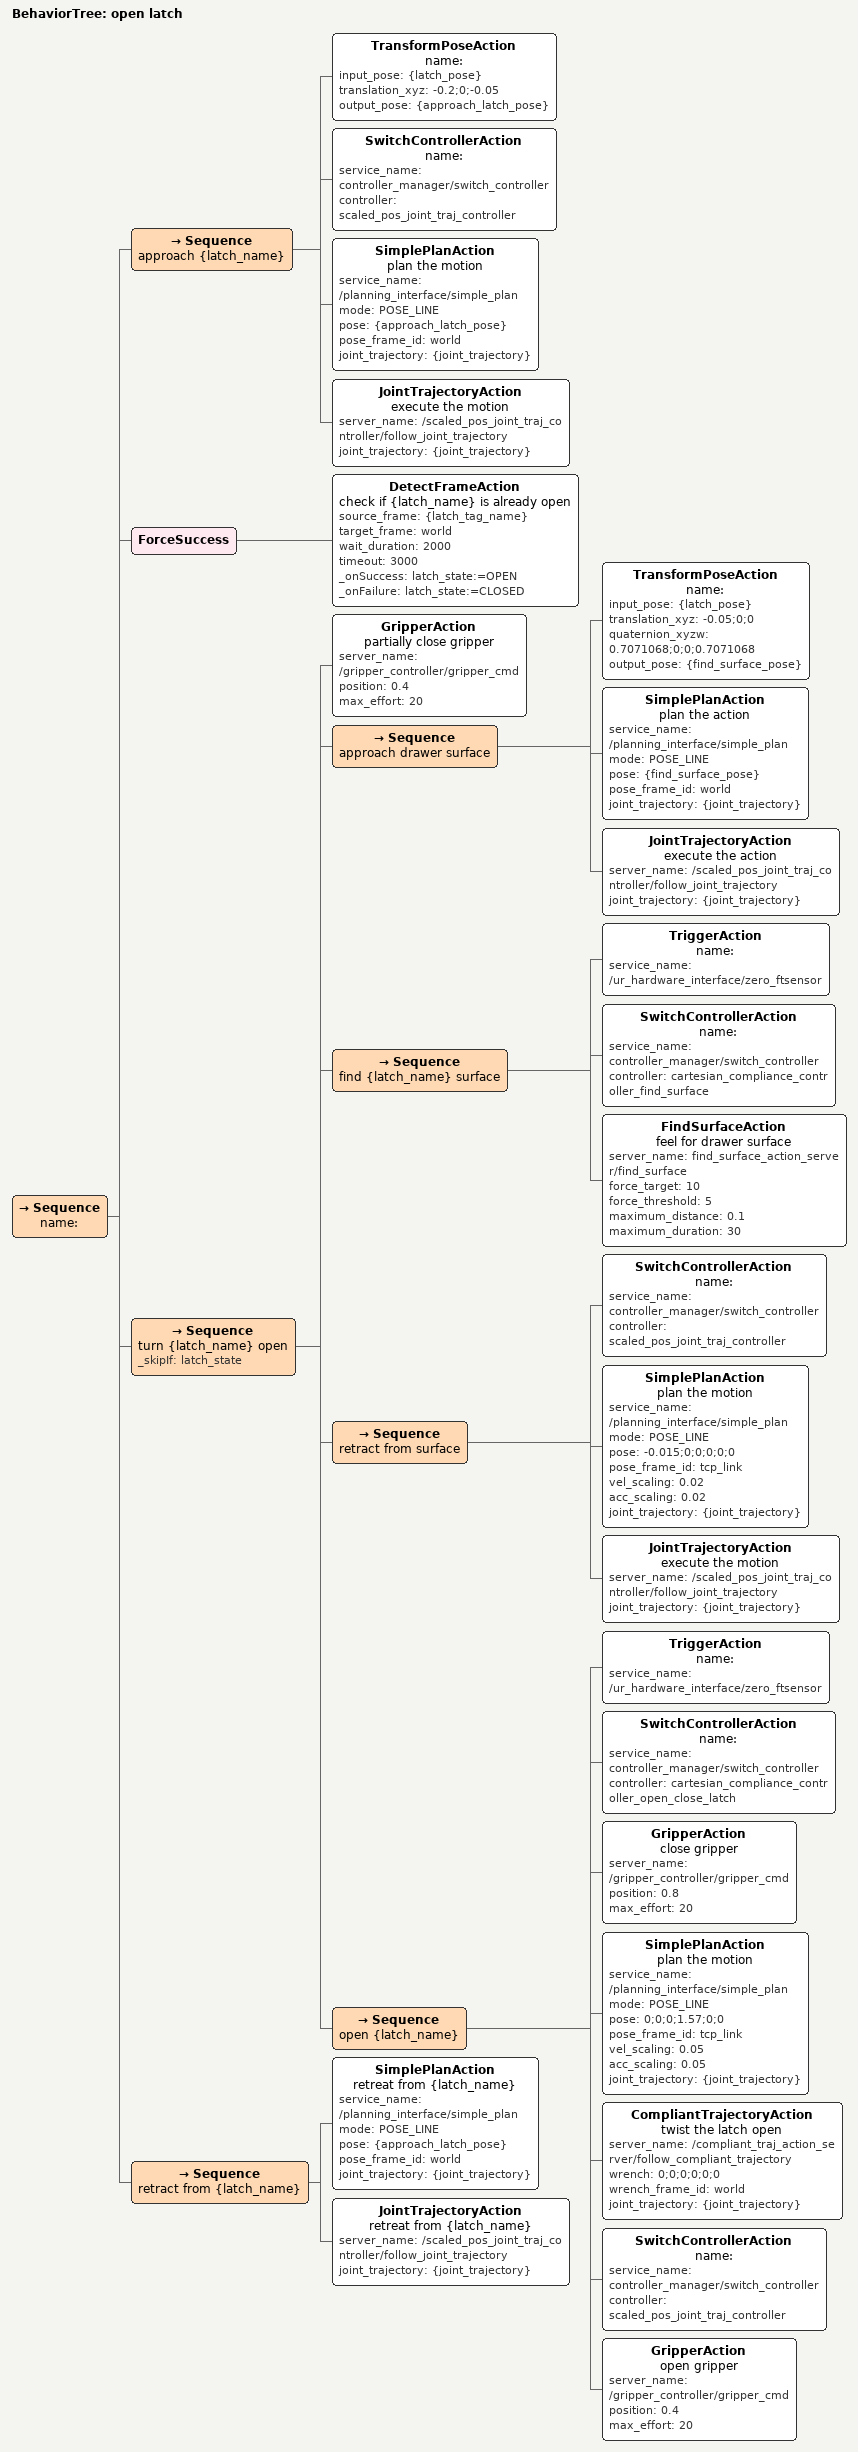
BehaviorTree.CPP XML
<root>
    <!--
    inputs:
      - latch_name
      - latch_pose
      - latch_tag_name
  -->
    <BehaviorTree ID="open latch">
        <Sequence name="">
            <Sequence name="approach {latch_name}">
                <!-- calculate pose to approach latch-->
                <TransformPoseAction
                    name=""
                    input_pose="{latch_pose}"
                    translation_xyz="-0.2;0;-0.05"
                    output_pose="{approach_latch_pose}"
                />

                <!-- position control -->
                <SwitchControllerAction
                    name=""
                    service_name="controller_manager/switch_controller"
                    controller="scaled_pos_joint_traj_controller"
                />

                <!-- plan to approach latch -->
                <SimplePlanAction
                    name="plan the motion"
                    service_name="/planning_interface/simple_plan"
                    mode="POSE_LINE"
                    pose="{approach_latch_pose}"
                    pose_frame_id="world"
                    joint_trajectory="{joint_trajectory}"
                />

                <!-- move to approach latch -->
                <JointTrajectoryAction
                    name="execute the motion"
                    server_name="/scaled_pos_joint_traj_controller/follow_joint_trajectory"
                    joint_trajectory="{joint_trajectory}"
                />
            </Sequence>

            <!-- detect whether or not latch is open -->
            <ForceSuccess>
                <DetectFrameAction
                    name="check if {latch_name} is already open"
                    source_frame="{latch_tag_name}"
                    target_frame="world"
                    wait_duration="2000"
                    timeout="3000"
                    _onSuccess="latch_state:=OPEN"
                    _onFailure="latch_state:=CLOSED"
                />
            </ForceSuccess>
            <Sequence name="turn {latch_name} open" _skipIf="latch_state">

                <!-- close gripper half way -->
                <GripperAction
                    name="partially close gripper"
                    server_name="/gripper_controller/gripper_cmd"
                    position="0.4"
                    max_effort="20"
                />

                <!-- calculate find surface pose -->
                <Sequence name = "approach drawer surface">

                    <TransformPoseAction
                        name=""
                        input_pose="{latch_pose}"
                        translation_xyz="-0.05;0;0"
                        quaternion_xyzw="0.7071068;0;0;0.7071068"
                        output_pose="{find_surface_pose}"
                    />

                    <!-- plan to find surface pose -->
                    <SimplePlanAction
                        name="plan the action"
                        service_name="/planning_interface/simple_plan"
                        mode="POSE_LINE"
                        pose="{find_surface_pose}"
                        pose_frame_id="world"
                        joint_trajectory="{joint_trajectory}"
                    />

                    <!-- move to find surface pose -->
                    <JointTrajectoryAction
                        name="execute the action"
                        server_name="/scaled_pos_joint_traj_controller/follow_joint_trajectory"
                        joint_trajectory="{joint_trajectory}"
                    />
                </Sequence>
                <Sequence name = "find {latch_name} surface">

                    <!-- zero ft sensor -->
                    <TriggerAction
                        name=""
                        service_name="/ur_hardware_interface/zero_ftsensor"
                    />

                    <!-- switch to find surface controller -->
                    <SwitchControllerAction
                        name=""
                        service_name="controller_manager/switch_controller"
                        controller="cartesian_compliance_controller_find_surface"
                    />

                    <!-- find surface -->
                    <FindSurfaceAction
                        name="feel for drawer surface"
                        server_name="find_surface_action_server/find_surface"
                        force_target="10"
                        force_threshold="5"
                        maximum_distance="0.1"
                        maximum_duration="30"
                    />
                </Sequence>
                <Sequence name = "retract from surface">

                    <!-- switch to joint traj ctrl -->
                    <SwitchControllerAction
                        name=""
                        service_name="controller_manager/switch_controller"
                        controller="scaled_pos_joint_traj_controller"
                    />

                    <!-- plan to retract-->
                    <SimplePlanAction
                        name="plan the motion"
                        service_name="/planning_interface/simple_plan"
                        mode="POSE_LINE"
                        pose="-0.015;0;0;0;0;0"
                        pose_frame_id="tcp_link"
                        vel_scaling="0.02"
                        acc_scaling="0.02"
                        joint_trajectory="{joint_trajectory}"
                    />

                    <!-- move to retract -->
                    <JointTrajectoryAction
                        name="execute the motion"
                        server_name="/scaled_pos_joint_traj_controller/follow_joint_trajectory"
                        joint_trajectory="{joint_trajectory}"
                    />
                </Sequence>
                <Sequence name = "open {latch_name}">

                <!-- zero ft sensor -->
                    <TriggerAction
                        name=""
                        service_name="/ur_hardware_interface/zero_ftsensor"
                    />

                    <!-- switch to compliance control-->
                    <SwitchControllerAction
                        name=""
                        service_name="controller_manager/switch_controller"
                        controller="cartesian_compliance_controller_open_close_latch"
                    />

                    <!-- close gripper -->
                    <GripperAction
                        name="close gripper"
                        server_name="/gripper_controller/gripper_cmd"
                        position="0.8"
                        max_effort="20"
                    />

                    <!-- plan to open latch -->
                    <SimplePlanAction
                        name="plan the motion"
                        service_name="/planning_interface/simple_plan"
                        mode="POSE_LINE"
                        pose="0;0;0;1.57;0;0"
                        pose_frame_id="tcp_link"
                        vel_scaling="0.05"
                        acc_scaling="0.05"
                        joint_trajectory="{joint_trajectory}"
                    />

                    <!-- move to open latch -->
                    <CompliantTrajectoryAction
                        name="twist the latch open"
                        server_name="/compliant_traj_action_server/follow_compliant_trajectory"
                        wrench="0;0;0;0;0;0"
                        wrench_frame_id="world"
                        joint_trajectory="{joint_trajectory}"
                    />

                    <!-- switch back to joint traj ctrl -->
                    <SwitchControllerAction
                        name=""
                        service_name="controller_manager/switch_controller"
                        controller="scaled_pos_joint_traj_controller"
                    />

                    <!-- open gripper -->
                    <GripperAction
                        name="open gripper"
                        server_name="/gripper_controller/gripper_cmd"
                        position="0.4"
                        max_effort="20"
                    />
                </Sequence>
            </Sequence>

            <Sequence name = "retract from {latch_name}">
            <!-- retreat from latch -->
                <SimplePlanAction
                    name="retreat from {latch_name}"
                    service_name="/planning_interface/simple_plan"
                    mode="POSE_LINE"
                    pose="{approach_latch_pose}"
                    pose_frame_id="world"
                    joint_trajectory="{joint_trajectory}"
                />
                <JointTrajectoryAction
                    name="retreat from {latch_name}"
                    server_name="/scaled_pos_joint_traj_controller/follow_joint_trajectory"
                    joint_trajectory="{joint_trajectory}"
                />
            </Sequence>

        </Sequence>
    </BehaviorTree>

</root>
